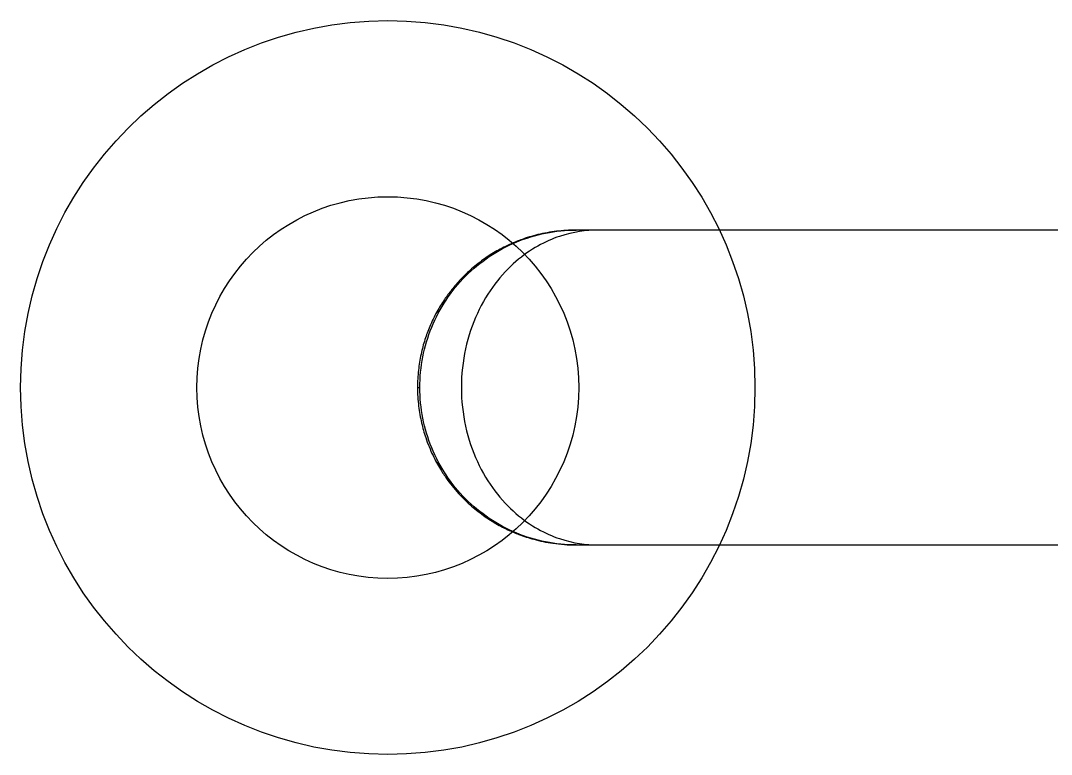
# Model space of a CAD drawing. Header units: millimetres. Extents: x -33000 to 294000, y 0 to 42408.
# Drawn here: x 136719.8 to 136827.8, y 14341.1 to 14418.1 of the extents above; entities that cross this region are included whole.
import ezdxf

# ---------------------------------------------------------------- set-up
doc = ezdxf.new("R2010")
doc.units = ezdxf.units.MM
doc.header["$LTSCALE"] = 50
doc.layers.add('arch', color=8, linetype='Continuous')

msp = doc.modelspace()

# ---------------------------------------------------------------- linework, layer by layer
at = {"layer": 'arch', "linetype": 'Continuous'}
for p, q in [((136780.27, 14396.1), (136777.99, 14396.1)), ((136777.99, 14363.1), (136780.27, 14363.1))]:
    msp.add_line(p, q, dxfattribs=at)
for radius in [38.46, 20]:
    msp.add_circle((136758.27, 14379.6), radius, dxfattribs=at)
for points, knots in [([(136777.99, 14396.1), (136777.3, 14396.1), (136775.96, 14396.02), (136774.02, 14395.67), (136772.25, 14395.13), (136770.63, 14394.44), (136769.2, 14393.65), (136768.08, 14392.88), (136767.24, 14392.21), (136766.57, 14391.61), (136765.8, 14390.85), (136764.99, 14389.91), (136764.15, 14388.77), (136763.36, 14387.49), (136762.68, 14386.08), (136762.13, 14384.6), (136761.72, 14383.07), (136761.45, 14381.39), (136761.38, 14380.22), (136761.38, 14379.6)], [0, 0, 0, 0, 0.079637, 0.155748, 0.22818, 0.296374, 0.36029, 0.41783, 0.454151, 0.48457, 0.522065, 0.579098, 0.627922, 0.68532, 0.751237, 0.806262, 0.866066, 0.930644, 1, 1, 1, 1]), ([(136780.27, 14396.1), (136779.07, 14396.1), (136776.38, 14395.77), (136771.63, 14393.31), (136767.98, 14388.73), (136766.28, 14383.73), (136765.98, 14380.98), (136765.98, 14379.6)], [0, 0, 0, 0, 0.25, 0.5, 0.75, 0.875, 1, 1, 1, 1]), ([(136908.27, 14396.1), (136908.27, 14396.1), (136905.18, 14396.1), (136895.25, 14396.1), (136884.65, 14396.1), (136875.62, 14396.1), (136865.75, 14396.1), (136855.3, 14396.1), (136844.5, 14396.1), (136829.97, 14396.1), (136812.18, 14396.1), (136793.41, 14396.1), (136783.92, 14396.1), (136780.27, 14396.1)], [0, 0, 0, 0, 0.125, 0.25, 0.3125, 0.375, 0.4375, 0.5, 0.5625, 0.625, 0.75, 0.875, 1, 1, 1, 1]), ([(136761.38, 14379.6), (136761.38, 14378.95), (136761.46, 14377.7), (136761.77, 14375.94), (136762.26, 14374.21), (136762.92, 14372.58), (136763.69, 14371.16), (136764.38, 14370.12), (136765.02, 14369.27), (136765.71, 14368.46), (136766.67, 14367.48), (136767.9, 14366.44), (136769.36, 14365.46), (136770.73, 14364.73), (136772.12, 14364.14), (136773.68, 14363.63), (136775.69, 14363.21), (136777.17, 14363.11), (136777.99, 14363.1)], [0, 0, 0, 0, 0.074556, 0.1421, 0.202631, 0.280219, 0.341965, 0.387769, 0.423535, 0.464379, 0.511066, 0.581713, 0.650719, 0.714156, 0.762813, 0.826271, 0.905347, 1, 1, 1, 1]), ([(136761.38, 14379.6), (136761.38, 14379.6), (136761.38, 14379.6), (136761.42, 14379.6), (136761.54, 14379.6), (136761.63, 14379.6)], [0, 0, 0, 0, 0.000935, 0.333956, 1, 1, 1, 1]), ([(136765.98, 14379.6), (136765.98, 14378.23), (136766.28, 14375.48), (136767.98, 14370.48), (136771.63, 14365.9), (136776.38, 14363.44), (136779.07, 14363.1), (136780.27, 14363.1)], [0, 0, 0, 0, 0.125, 0.25, 0.5, 0.75, 1, 1, 1, 1]), ([(136780.27, 14363.1), (136783.92, 14363.1), (136793.41, 14363.1), (136812.18, 14363.1), (136829.97, 14363.1), (136844.5, 14363.1), (136855.3, 14363.1), (136865.75, 14363.1), (136875.62, 14363.1), (136884.65, 14363.1), (136895.25, 14363.1), (136904.71, 14363.1), (136907.89, 14363.1), (136908.2, 14363.1)], [0, 0, 0, 0, 0.126868, 0.253737, 0.380605, 0.444039, 0.507473, 0.570907, 0.634341, 0.697775, 0.76121, 0.888078, 1, 1, 1, 1])]:
    msp.add_open_spline(points, degree=3, knots=knots, dxfattribs=at)
for points in [[(136761.63, 14379.6), (136761.63, 14381.76), (136762.48, 14386.08), (136766.12, 14391.58), (136771.57, 14395.25), (136775.85, 14396.1), (136777.99, 14396.1)], [(136777.99, 14363.1), (136775.85, 14363.1), (136771.57, 14363.96), (136766.12, 14367.63), (136762.48, 14373.13), (136761.63, 14377.45), (136761.63, 14379.6)]]:
    msp.add_open_spline(points, degree=3, dxfattribs=at)

doc.saveas('drawing.dxf')
